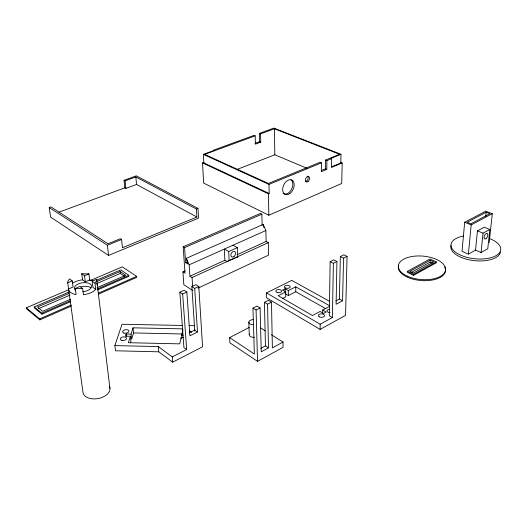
<?xml version="1.0" encoding="UTF-8"?>
<svg xmlns="http://www.w3.org/2000/svg" width="527" height="527" viewBox="0 0 527 527"><rect width="100%" height="100%" fill="white"/><g stroke="black" fill="none" stroke-linecap="round" stroke-linejoin="round"><path stroke-width="0.79" d="M260.74 142.152L259.554 141.664L259.35 133.403L260.549 133.884L260.74 142.152L255.397 144.148L255.18 135.854L204.674 154.378L268.375 183.462L320.027 162.303L321.417 162.869L321.325 171.677L326.773 169.398L326.885 160.623L331.635 158.673L331.503 167.421L342.161 162.968L341.727 183.482L268.842 215.233L203.653 183.093L202.52 162.922L204.061 162.349M320.113 329.395L320.166 324.23L266.537 292.907L266.642 297.867L320.113 329.395L345.574 315.344L347.062 256.418L343.835 254.818L340.33 256.563L339.428 299.053L335.837 300.97M322.662 312.972L322.695 310.067L329.507 306.411M321.312 170.531L325.396 168.831L325.502 160.063L339.625 154.279L274.422 128.799L260.549 133.884M336.931 261.497L333.71 259.864L330.146 261.642L329.309 315.745L332.425 317.517L333.367 263.283L336.931 261.497L336.101 304.244L342.57 300.765L343.558 258.177L347.062 256.418M259.35 133.403L273.875 128.094L340.982 154.279L340.804 162.968L331.523 166.842M407.364 271.333L407.305 272.301L413.55 275.311L436.178 262.874L436.257 261.912L429.999 259.04L407.364 271.333L413.609 274.336L436.257 261.912M413.55 275.311L413.609 274.336M411.1 272.538L430.118 262.163L430.263 260.239L433.833 261.879L413.385 273.072L409.815 271.359L430.263 260.239M489.194 242.512L492.284 213.705L485.795 211.169L464.682 222.262L462.014 251.339L468.384 254.126L475.532 250.141L481.052 252.519L487.765 248.737L489.82 229.476L484.227 227.203L477.449 230.866L475.532 250.141M468.384 254.126L471.184 224.917L492.284 213.705M481.052 252.519L483.048 233.171L489.82 229.476M485.756 216.307L486.177 212.243L489.886 213.692L470.822 223.791L467.113 222.275L486.177 212.243M95.762 289.389L92.923 287.334L92.159 281.207L96.619 279.303L96.296 281.273L94.998 283.243L95.762 289.389A14.525 7.45 -8.2 0 1 83.45 294.738L82.64 288.559L79.821 286.484L75.256 288.44L76.092 294.613A14.525 7.45 -8.2 0 1 68.556 288.948L73.075 287.024L72.239 280.911L69.511 278.902L68.128 280.845L67.7 282.821L82.95 392.101A13.643 8.346 -10 0 0 98.819 398.405A13.643 8.346 -10 0 0 109.293 386.324M194.437 331.015L194.746 329.507M183.33 337.418L181.196 337.372L179.714 343.861L128.371 342.702L130.393 336.266L125.466 336.16L126.17 333.986L131.071 334.092L133.041 327.834L182.316 328.855M181.861 337.392L181.696 335.179L182.955 329.665M130.492 342.853L130.933 341.417L130.393 336.266M133.041 327.834L133.568 332.939L131.618 339.23L131.071 334.092M114.879 345.593L158.311 346.588L172.263 356.898L186.663 349.546L183.923 347.583L179.839 292.182L184.042 290.232L186.868 292.044L189.904 335.831L197.5 332.017L194.733 330.126L191.848 286.609L195.972 284.692L198.811 286.464L202.559 346.792L172.698 362.181L158.772 351.812L115.485 350.784L114.879 345.593L122.033 324.25L182.467 325.475M249.192 327.451L229.62 337.603L229.858 342.807L257.545 361.364L283.085 347.319L283.019 342.069L271.392 334.764M320.166 324.23L332.425 317.517M268.493 347.846L265.45 345.877L264.422 302.3L267.551 304.165L268.493 347.846L261.24 351.792L260.094 307.952L256.972 306.062L252.96 308.084L254.363 354.032L229.62 337.603M283.019 342.069L272.373 347.879L271.491 302.162L268.362 300.311L264.422 302.3M260.832 348.367L265.45 345.877M252.96 308.084L256.076 309.988L260.094 307.952M267.551 304.165L271.491 302.162M282.38 298.578L285.805 296.833L285.753 291.872L282.538 290.041L285.1 288.75L288.315 290.575L295.746 286.826L329.467 305.647M285.153 293.691L288.361 295.528L295.766 291.76L325.811 308.697M285.753 291.872L278.197 295.687L312.478 315.548L320.1 311.457L323.598 313.453L326.187 312.05L322.695 310.067M189.213 332.88L194.733 330.126M266.537 292.907L291.714 280.364L329.685 301.385M198.099 288.111L268.559 255.127L268.309 242.637L266.115 241.485L237.143 254.699M179.839 292.182L182.658 294.007L186.868 292.044M191.848 286.609L194.68 288.394L198.811 286.464M266.115 241.485L265.871 230.523L263.204 224.41L186.341 258.309L189.16 264.811L189.924 276.227L224.877 260.292L227.032 261.53L237.697 256.899L237.341 247.637L232.974 245.226M189.924 276.227L192.052 277.545L234.884 257.94M268.309 242.637L235.595 257.611L237.697 256.899M192.908 290.535L183.837 284.778L182.928 271.892L185.148 270.891M224.877 260.292L224.357 249.08L228.711 251.524L237.341 247.637M189.16 264.811L265.871 230.523M182.928 271.892L185.01 273.184L183.165 246.761L184.582 247.598L185.623 262.67L187.447 261.86M68.662 289.738L26.35 307.794L39.677 318.888L71.25 305.047M98.318 293.19L136.658 276.385L136.75 277.34L98.437 294.158M26.35 307.794L26.515 308.776L39.835 319.882L71.389 306.029M70.618 299.184L42.687 311.305L37.443 307.017L69.011 293.46M97.034 287.722L125.722 275.278L120.13 271.51L96.823 281.517M69.426 291.879L34.222 306.958L41.791 313.17L70.302 300.772M97.304 289.027L128.819 275.325L128.911 276.273L97.429 289.995M34.222 306.958L34.38 307.939L41.949 314.164L70.434 301.754M184.582 247.598L261.879 214.179L262.143 225.437M38.504 308.657L70.032 295.074M97.06 283.434L120.334 273.408L124.675 276.339M183.165 246.761L260.41 213.455L261.879 214.179M96.573 280.245L120.729 269.896L128.819 275.325M89.821 280.713L122.31 266.846L136.658 276.385M89.709 279.936L88.938 273.869L81.744 273.77L82.535 279.83L85.288 281.82L89.709 279.936A14.525 7.45 -8.2 0 1 92.739 280.733M67.7 282.821L72.239 280.911M81.744 273.77L84.504 275.74L88.938 273.869M202.52 162.922L268.414 193.784L269.165 193.475L268.987 184.391L203.356 154.378L203.83 162.922L269.165 193.475M196.887 217.032L122.468 247.749L121.599 239.462L120.413 238.718L108.002 243.751L50.928 206.907L49.215 207.533L50.592 217.091L108.542 255.43L198.56 218.145L197.974 208.409L136.295 175.827L124.062 180.28L124.82 187.823L125.861 188.402L136.533 184.45L196.887 217.032L196.406 209.048L135.834 176.94L125.11 180.853L124.062 180.28M268.987 184.391L321.417 162.869M340.982 154.279L330.943 158.396L331.635 158.673M49.215 207.533L107.383 245.239L121.599 239.462M196.406 209.048L197.974 208.409M237.44 169.292L274.83 154.78L307.34 168.442M254.976 143.37L259.554 141.664M58.938 212.183L124.82 187.823M203.356 154.378L214.225 150.393L213.639 150.136L253.988 135.367L255.18 135.854M82.64 288.559L75.256 288.44M82.798 291.714L83.266 291.688A8.715 4.466 -8.2 0 0 90.637 288.5L91.415 287.314A8.715 4.466 -8.2 0 0 81.573 282.927A8.715 4.466 -8.2 0 0 75.598 290.351M189.002 325.607L194.713 325.726M133.568 332.939L181.874 333.966M181.696 335.179L183.113 335.212M340.64 162.362L342.161 162.968M325.502 160.063L326.885 160.623M464.682 222.262L471.184 224.917M477.449 230.866L483.048 233.171M325.396 168.831L326.773 169.398M430.118 262.163L432.259 263.151M340.33 256.563L343.558 258.177M330.146 261.642L333.367 263.283M339.428 299.053L342.57 300.765M185.623 262.67L187.744 263.955L186.341 258.309M260.457 327.886L265.239 330.89M92.159 281.207L94.998 283.243M263.204 224.41L263.895 227.473M39.677 318.888L39.835 319.882M41.791 313.17L41.949 314.164M84.504 275.74L85.288 281.82M96.619 279.303L109.952 388.406M107.383 245.239L108.542 255.43M120.13 271.51L120.334 273.408M126.17 333.986L126.408 336.186M125.11 180.853L125.861 188.402M135.834 176.94L136.533 184.45M158.311 346.588L158.772 351.812M172.263 356.898L172.698 362.181M181.196 337.372L181.301 338.854M182.658 294.007L186.663 349.546M192.052 277.545L192.638 286.477M194.68 288.394L197.5 332.017M228.711 251.524L229.12 260.832M253.553 319.619A4.453 2.523 -1.3 0 0 248.836 322.056L249.258 334.645M256.076 309.988L257.545 361.364M268.414 193.784L268.842 215.233M274.422 128.799L274.83 154.78M285.1 288.75L285.133 291.576M288.315 290.575L288.361 295.528M295.746 286.826L295.766 291.76M330.034 312.623A3.076 1.693 2.1 0 1 327.03 311.049A3.076 1.693 2.1 0 1 329.329 309.263M254.541 337.247A4.42 2.563 -1.3 0 1 250.345 336.489A4.42 2.563 -1.3 0 1 249.482 333.986M253 324.672A4.453 2.523 -1.3 0 1 248.836 322.056M500.433 252.143A24.967 11.666 6 0 1 472.897 260.483A24.967 11.666 6 0 1 451.033 245.496M490.262 238.81A24.993 11.64 5.9 0 1 493.865 256.708A24.993 11.64 5.9 0 1 456.25 252.776A24.993 11.64 5.9 0 1 463.543 236.017M291.135 179.845A7.925 5.217 -65.4 0 1 291.2 189.904A7.925 5.217 -65.4 0 1 283.058 193.343M307.597 176.143A2.931 1.891 -66.1 0 1 307.92 179.193A2.931 1.891 -66.1 0 1 305.561 181.413M444.61 266.958A23.689 11.765 4.8 0 1 423.049 280.647A23.689 11.765 4.8 0 1 398.669 265.18M189.72 331.061A3.129 1.798 -4.5 0 1 191.564 332.418M72.568 283.197A14.525 7.45 -8.2 0 1 82.535 279.83M96.711 283.566A14.525 7.45 -8.2 0 1 97.363 285.417M80.987 286.8A8.695 4.493 -8.3 0 1 90.756 287.683M486.138 238.5A3.063 1.528 -65.6 0 0 487.442 233.573A3.063 1.528 -65.6 0 0 484.208 236.471A3.063 1.528 -65.6 0 0 486.138 238.5M277.11 292.413A2.938 1.574 -0.3 0 0 281.662 291.181A2.938 1.574 -0.3 0 0 277.426 289.692A2.938 1.574 -0.3 0 0 277.11 292.413M285.338 287.966A2.918 1.548 0 0 0 290.133 287.123A2.918 1.548 0 0 0 286.365 285.338A2.918 1.548 0 0 0 285.338 287.966M319.454 316.885A3.096 1.719 1.7 0 0 324.48 315.963A3.096 1.719 1.7 0 0 320.37 313.96A3.096 1.719 1.7 0 0 319.454 316.885M233.942 256.55A3.103 2.088 -60.9 0 0 234.825 251.57A3.103 2.088 -60.9 0 0 230.918 254.561A3.103 2.088 -60.9 0 0 233.942 256.55M289.955 193.475A7.938 5.211 -65.4 0 0 292.505 180.445A7.938 5.211 -65.4 0 0 282.847 187.632A7.938 5.211 -65.4 0 0 289.955 193.475M308.012 181.552A2.931 1.891 -66.1 0 0 308.967 176.729A2.931 1.891 -66.1 0 0 305.449 179.384A2.931 1.891 -66.1 0 0 308.012 181.552M407.397 276.181A23.702 11.752 4.8 0 0 445.381 270.944A23.702 11.752 4.8 0 0 413.135 256.333A23.702 11.752 4.8 0 0 407.397 276.181M121.968 340.435A3.162 1.805 -7.6 0 0 126.546 338.327A3.162 1.805 -7.6 0 0 121.711 337.32A3.162 1.805 -7.6 0 0 121.968 340.435M123.944 333.044A3.122 1.759 -7.3 0 0 128.851 331.358A3.122 1.759 -7.3 0 0 124.491 329.942A3.122 1.759 -7.3 0 0 123.944 333.044"/></g></svg>
